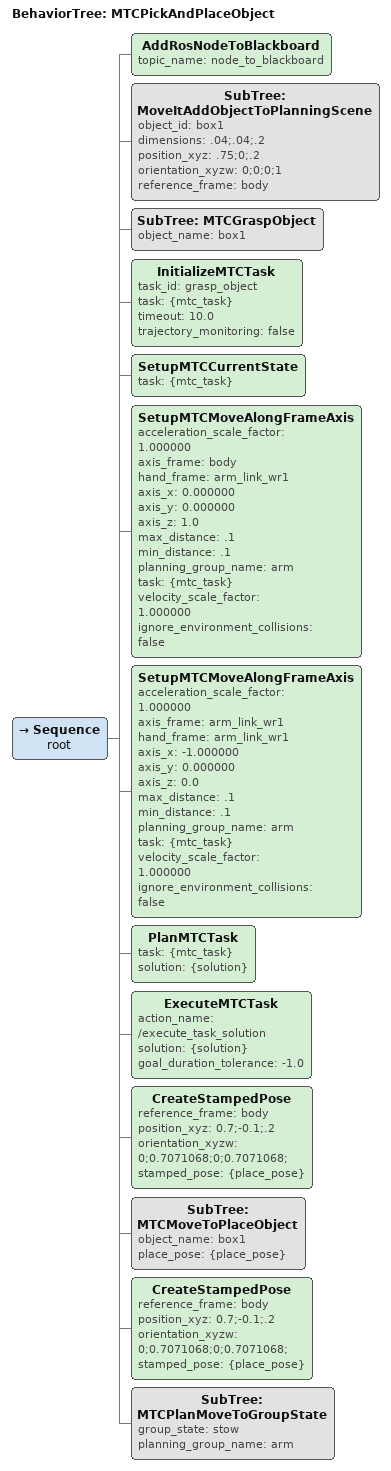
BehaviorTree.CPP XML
<root BTCPP_format="4">
  <BehaviorTree ID="MTCPickAndPlaceObject">
    <Sequence name="root">
      <AddRosNodeToBlackboard topic_name="node_to_blackboard"/>
      <SubTree ID="MoveItAddObjectToPlanningScene" object_id="box1" dimensions=".04;.04;.2" position_xyz=".75;0;.2" orientation_xyzw="0;0;0;1" reference_frame="body" />
      <SubTree ID="MTCGraspObject" object_name="box1"/>
      <InitializeMTCTask task_id="grasp_object" task="{mtc_task}" timeout="10.0" trajectory_monitoring="false"/>
      <SetupMTCCurrentState task="{mtc_task}"/>
      <SetupMTCMoveAlongFrameAxis
        acceleration_scale_factor="1.000000"
        axis_frame="body"
        hand_frame="arm_link_wr1"
        axis_x="0.000000"
        axis_y="0.000000"
        axis_z="1.0"
        max_distance=".1"
        min_distance=".1"
        planning_group_name="arm"
        task="{mtc_task}"
        velocity_scale_factor="1.000000"
        ignore_environment_collisions="false"
      />
      <SetupMTCMoveAlongFrameAxis
        acceleration_scale_factor="1.000000"
        axis_frame="arm_link_wr1"
        hand_frame="arm_link_wr1"
        axis_x="-1.000000"
        axis_y="0.000000"
        axis_z="0.0"
        max_distance=".1"
        min_distance=".1"
        planning_group_name="arm"
        task="{mtc_task}"
        velocity_scale_factor="1.000000"
        ignore_environment_collisions="false"
      />
      <PlanMTCTask task="{mtc_task}" solution="{solution}"/>
      <ExecuteMTCTask action_name="/execute_task_solution" solution="{solution}" goal_duration_tolerance="-1.0"/>
      <CreateStampedPose   reference_frame="body" position_xyz="0.7;-0.1;.2" orientation_xyzw="0;0.7071068;0;0.7071068;" stamped_pose="{place_pose}"/>
      <SubTree ID="MTCMoveToPlaceObject" object_name="box1" place_pose="{place_pose}"/>
      <CreateStampedPose   reference_frame="body" position_xyz="0.7;-0.1;.2" orientation_xyzw="0;0.7071068;0;0.7071068;" stamped_pose="{place_pose}"/>
      <SubTree ID="MTCPlanMoveToGroupState" group_state="stow" planning_group_name="arm"/>
    </Sequence>
  </BehaviorTree>
</root>
